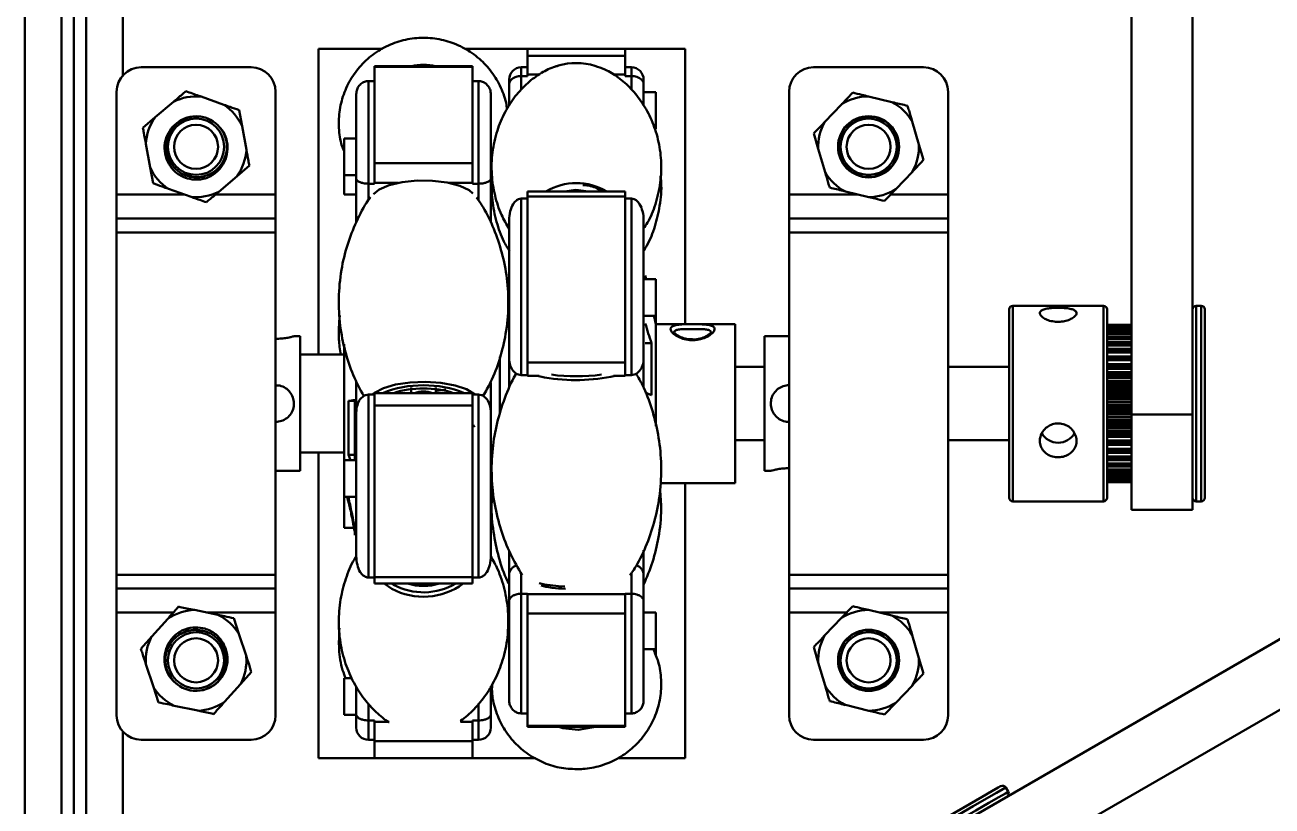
# Model space of a CAD drawing. Header units: millimetres. Extents: x 263 to 2983, y 441 to 2500.
# Drawn here: x 910.2 to 1012.1, y 1826.7 to 1890.6 of the extents above; entities that cross this region are included whole.
import ezdxf

# ---------------------------------------------------------------- set-up
doc = ezdxf.new("R2010")
doc.units = ezdxf.units.MM
doc.header["$LTSCALE"] = 0.5
doc.layers.add('BOL', color=7, linetype='Continuous', lineweight=50)

msp = doc.modelspace()

# ---------------------------------------------------------------- linework, layer by layer
at = {"layer": 'BOL'}
for p, q in [((1000.65, 1907.36), (1000.65, 1858.73)), ((1005.65, 1907.36), (1005.65, 1858.73)), ((910.15, 1814.62), (910.15, 1904.62)), ((913.15, 1814.62), (913.15, 1904.62)), ((914.15, 1904.62), (914.15, 1814.62)), ((915.15, 1904.62), (915.15, 1814.62)), ((918.15, 1904.62), (918.15, 1886.45)), ((939.39, 1888.62), (934.15, 1888.62)), ((934.15, 1888.62), (934.15, 1863.62)), ((951.25, 1888.62), (946.16, 1888.62)), ((959.25, 1888.62), (951.25, 1888.62)), ((951.25, 1888.62), (951.25, 1888.06)), ((951.25, 1888.06), (959.25, 1888.06)), ((951.25, 1886.54), (951.25, 1888.06)), ((959.25, 1888.62), (959.25, 1888.06)), ((964.15, 1888.62), (959.25, 1888.62)), ((959.25, 1888.06), (959.25, 1886.54)), ((964.15, 1866.12), (964.15, 1888.62)), ((919.65, 1887.12), (928.65, 1887.12)), ((946.75, 1887.21), (938.75, 1887.21)), ((938.75, 1887.16), (938.75, 1887.21)), ((946.75, 1887.16), (938.75, 1887.16)), ((938.75, 1879.27), (938.75, 1887.16)), ((946.75, 1887.21), (946.75, 1887.16)), ((946.75, 1879.27), (946.75, 1887.16)), ((951.25, 1887.12), (950.75, 1887.12)), ((950.75, 1887.12), (950.75, 1886.4)), ((959.75, 1887.12), (959.25, 1887.12)), ((959.75, 1886.4), (959.75, 1887.12)), ((983.65, 1887.12), (974.65, 1887.12)), ((938.25, 1885.99), (938.25, 1877.6)), ((938.25, 1885.99), (938.75, 1885.99)), ((947.25, 1885.99), (946.75, 1885.99)), ((947.25, 1877.6), (947.25, 1885.99)), ((949.75, 1885.72), (949.75, 1886.12)), ((950.75, 1886.4), (951.25, 1886.4)), ((950.75, 1886.4), (950.75, 1885.28)), ((951.25, 1886.54), (951.25, 1886.4)), ((952.23, 1886.54), (951.25, 1886.54)), ((959.25, 1886.54), (958.26, 1886.54)), ((959.25, 1886.54), (959.25, 1886.4)), ((959.75, 1886.4), (959.25, 1886.4)), ((959.75, 1885.32), (959.75, 1886.4)), ((960.75, 1886.12), (960.75, 1885.72)), ((917.65, 1876.73), (917.65, 1885.12)), ((930.65, 1876.73), (930.65, 1885.12)), ((937.25, 1878.01), (937.25, 1884.93)), ((948.25, 1884.93), (948.25, 1878.01)), ((949.75, 1883.96), (949.75, 1885.72)), ((960.75, 1885.72), (960.75, 1883.99)), ((961.75, 1885.08), (960.75, 1885.08)), ((961.75, 1885.08), (961.75, 1882.1)), ((972.65, 1885.12), (972.65, 1876.73)), ((976.93, 1884.09), (977.85, 1885.05)), ((985.65, 1885.12), (985.65, 1876.73)), ((922.31, 1884.3), (920.81, 1883.03)), ((926.42, 1884.06), (924.57, 1884.72)), ((975.58, 1882.67), (976.93, 1884.09)), ((979.14, 1884.74), (981.05, 1884.28)), ((920.81, 1883.03), (919.8, 1882.17)), ((922.63, 1882.56), (923.4, 1882.99)), ((927.91, 1882.31), (927.67, 1883.62)), ((928.27, 1880.38), (927.91, 1882.31)), ((961.75, 1882.1), (961.75, 1882.08)), ((982.71, 1882.69), (983.27, 1880.81)), ((920.04, 1880.86), (920.4, 1878.93)), ((937.25, 1881.29), (936.25, 1881.29)), ((936.25, 1881.27), (936.25, 1881.29)), ((936.25, 1878.29), (936.25, 1881.27)), ((975.04, 1880.44), (974.66, 1881.71)), ((983.27, 1880.81), (983.64, 1879.54)), ((975.59, 1878.55), (975.04, 1880.44)), ((920.4, 1878.93), (920.64, 1877.63)), ((927.5, 1878.22), (928.51, 1879.08)), ((938.75, 1879.27), (946.75, 1879.27)), ((938.75, 1877.66), (938.75, 1879.27)), ((946.75, 1879.27), (946.75, 1877.66)), ((923.32, 1878.27), (923.52, 1878.22)), ((926, 1876.94), (927.5, 1878.22)), ((936.25, 1878.29), (937.25, 1878.29)), ((936.25, 1876.73), (936.25, 1878.29)), ((937.25, 1875), (937.25, 1878.01)), ((948.25, 1878.01), (948.25, 1875)), ((982.73, 1878.57), (981.37, 1877.15)), ((917.65, 1876.73), (917.65, 1874.75)), ((917.65, 1876.73), (923.17, 1876.73)), ((921.89, 1877.18), (923.74, 1876.52)), ((925.75, 1876.73), (930.65, 1876.73)), ((930.65, 1876.73), (930.65, 1874.75)), ((936.25, 1876.73), (937.25, 1876.73)), ((938.25, 1877.6), (938.75, 1877.6)), ((938.25, 1877.6), (938.25, 1876.27)), ((938.75, 1877.6), (938.75, 1877.66)), ((940.67, 1877.66), (938.75, 1877.66)), ((946.75, 1877.66), (944.83, 1877.66)), ((946.75, 1877.6), (946.75, 1877.66)), ((947.25, 1877.6), (946.75, 1877.6)), ((947.25, 1876.23), (947.25, 1877.6)), ((959.25, 1876.97), (951.25, 1876.97)), ((951.25, 1876.56), (951.25, 1876.97)), ((959.25, 1876.97), (959.25, 1876.56)), ((972.65, 1876.73), (972.65, 1874.75)), ((978.24, 1876.73), (972.65, 1876.73)), ((979.17, 1876.5), (977.26, 1876.97)), ((981.37, 1877.15), (980.46, 1876.19)), ((985.65, 1876.73), (980.97, 1876.73)), ((985.65, 1876.73), (985.65, 1874.75)), ((950.75, 1876.38), (950.75, 1861.95)), ((950.75, 1876.38), (951.25, 1876.38)), ((959.25, 1876.56), (951.25, 1876.56)), ((951.25, 1876.56), (951.25, 1862.99)), ((959.25, 1876.56), (959.25, 1862.99)), ((959.75, 1876.38), (959.25, 1876.38)), ((959.75, 1861.95), (959.75, 1876.38)), ((917.65, 1874.75), (930.65, 1874.75)), ((917.65, 1873.62), (917.65, 1874.75)), ((930.65, 1873.62), (930.65, 1874.75)), ((937.25, 1874.47), (937.25, 1875)), ((948.25, 1875), (948.25, 1874.43)), ((985.65, 1874.75), (972.65, 1874.75)), ((972.65, 1873.62), (972.65, 1874.75)), ((985.65, 1873.62), (985.65, 1874.75)), ((917.65, 1873.62), (930.65, 1873.62)), ((917.65, 1845.62), (917.65, 1873.62)), ((930.65, 1845.62), (930.65, 1873.62)), ((949.75, 1863.29), (949.75, 1874.61)), ((960.75, 1874.61), (960.75, 1863.29)), ((985.65, 1873.62), (972.65, 1873.62)), ((972.65, 1873.62), (972.65, 1845.62)), ((985.65, 1873.62), (985.65, 1845.62)), ((961.75, 1869.8), (960.75, 1869.8)), ((960.89, 1870.09), (960.95, 1869.8)), ((961.75, 1869.8), (961.75, 1866.8)), ((998.35, 1867.62), (990.95, 1867.62)), ((990.95, 1851.62), (990.95, 1867.62)), ((998.35, 1851.62), (998.35, 1867.62)), ((1006.35, 1867.62), (1005.95, 1867.62)), ((1005.95, 1851.62), (1005.95, 1867.62)), ((1006.35, 1851.62), (1006.35, 1867.62)), ((960.75, 1866.8), (961.75, 1866.8)), ((961.75, 1866.12), (961.62, 1866.75)), ((961.75, 1866.8), (961.75, 1866.12)), ((990.65, 1851.92), (990.65, 1867.32)), ((998.65, 1851.92), (998.65, 1867.32)), ((1006.65, 1851.92), (1006.65, 1867.32)), ((968.25, 1866.12), (961.75, 1866.12)), ((961.75, 1866.12), (961.75, 1857.78)), ((961.75, 1857.81), (961.75, 1866.12)), ((968.25, 1866.12), (968.25, 1865.72)), ((968.25, 1865.72), (968.25, 1853.12)), ((1000.65, 1866.06), (998.65, 1866.06)), ((1000.65, 1866.05), (998.65, 1866.05)), ((1000.65, 1866.03), (998.65, 1866.03)), ((1000.65, 1866.02), (998.65, 1866.02)), ((1000.65, 1865.96), (998.65, 1865.96)), ((1000.65, 1865.92), (998.65, 1865.92)), ((1000.65, 1865.88), (998.65, 1865.88)), ((1000.65, 1865.77), (998.65, 1865.77)), ((1000.65, 1865.71), (998.65, 1865.71)), ((1000.65, 1865.64), (998.65, 1865.64)), ((1000.65, 1865.48), (998.65, 1865.48)), ((932.65, 1865.12), (932.14, 1865.12)), ((932.65, 1865.12), (932.65, 1859.62)), ((936.25, 1854.95), (936.25, 1864.48)), ((960.89, 1864.56), (961.4, 1864.56)), ((961.4, 1860.31), (961.4, 1864.56)), ((972.65, 1865.12), (970.65, 1865.12)), ((970.65, 1859.62), (970.65, 1865.12)), ((1000.65, 1865.4), (998.65, 1865.4)), ((1000.65, 1865.31), (998.65, 1865.31)), ((1000.65, 1865.11), (998.65, 1865.11)), ((1000.65, 1865), (998.65, 1865)), ((1000.65, 1864.89), (998.65, 1864.89)), ((1000.65, 1864.64), (998.65, 1864.64)), ((1000.65, 1864.51), (998.65, 1864.51)), ((936.25, 1863.62), (932.65, 1863.62)), ((936.25, 1864.44), (936.25, 1854.95)), ((949, 1863.45), (949, 1858.77)), ((949, 1858.77), (949, 1863.45)), ((1000.65, 1864.38), (998.65, 1864.38)), ((1000.65, 1864.1), (998.65, 1864.1)), ((1000.65, 1863.95), (998.65, 1863.95)), ((1000.65, 1863.8), (998.65, 1863.8)), ((1000.65, 1863.48), (998.65, 1863.48)), ((949.75, 1860.91), (949.75, 1863.29)), ((951.25, 1862.99), (959.25, 1862.99)), ((951.25, 1861.88), (951.25, 1862.99)), ((959.25, 1862.99), (959.25, 1861.88)), ((960.75, 1863.29), (960.75, 1860.97)), ((970.65, 1862.62), (968.25, 1862.62)), ((990.65, 1862.62), (985.65, 1862.62)), ((1000.65, 1863.32), (998.65, 1863.32)), ((1000.65, 1863.16), (998.65, 1863.16)), ((1000.65, 1862.85), (998.65, 1862.85)), ((1000.65, 1862.81), (998.65, 1862.81)), ((1000.65, 1862.63), (998.65, 1862.63)), ((1000.65, 1862.45), (998.65, 1862.45)), ((937.25, 1858.8), (937.25, 1861.45)), ((950.75, 1861.95), (951.25, 1861.95)), ((951.25, 1861.88), (952.22, 1861.88)), ((952.65, 1861.75), (952.08, 1861.88)), ((958.29, 1861.88), (959.25, 1861.88)), ((959.75, 1861.95), (959.25, 1861.95)), ((1000.65, 1862.19), (998.65, 1862.19)), ((1000.65, 1862.08), (998.65, 1862.08)), ((1000.65, 1861.89), (998.65, 1861.89)), ((1000.65, 1861.71), (998.65, 1861.71)), ((1000.65, 1861.48), (998.65, 1861.48)), ((946.75, 1860.48), (938.75, 1860.48)), ((938.75, 1859.47), (938.75, 1860.48)), ((941.75, 1860.92), (941.75, 1860.48)), ((943.75, 1860.48), (943.75, 1860.92)), ((946.75, 1860.48), (946.75, 1859.47)), ((948.25, 1861.33), (948.25, 1858.89)), ((1000.65, 1861.32), (998.65, 1861.32)), ((1000.65, 1861.12), (998.65, 1861.12)), ((1000.65, 1860.93), (998.65, 1860.93)), ((1000.65, 1860.75), (998.65, 1860.75)), ((1000.65, 1860.55), (998.65, 1860.55)), ((1000.65, 1860.53), (998.65, 1860.53)), ((932.65, 1859.62), (932.65, 1854.12)), ((936.61, 1859.83), (936.61, 1855.43)), ((937.12, 1859.83), (936.61, 1859.83)), ((937.12, 1854.98), (937.12, 1859.9)), ((938.25, 1860.35), (938.25, 1845.39)), ((938.25, 1860.35), (938.75, 1860.35)), ((946.75, 1859.47), (938.75, 1859.47)), ((938.75, 1845.41), (938.75, 1859.47)), ((947.25, 1860.35), (946.75, 1860.35)), ((946.75, 1845.41), (946.75, 1859.47)), ((947.25, 1845.39), (947.25, 1860.35)), ((970.65, 1854.12), (970.65, 1859.62)), ((1000.65, 1860.33), (998.65, 1860.33)), ((1000.65, 1860.13), (998.65, 1860.13)), ((1000.65, 1860.01), (998.65, 1860.01)), ((1000.65, 1859.8), (998.65, 1859.8)), ((1000.65, 1859.72), (998.65, 1859.72)), ((1000.65, 1859.52), (998.65, 1859.52)), ((937.25, 1847.15), (937.25, 1858.89)), ((948.25, 1858.89), (948.25, 1847.15)), ((1000.65, 1859.32), (998.65, 1859.32)), ((1000.65, 1859.25), (998.65, 1859.25)), ((1000.65, 1859.05), (998.65, 1859.05)), ((1000.65, 1858.91), (998.65, 1858.91)), ((1000.65, 1858.72), (998.65, 1858.72)), ((1000.65, 1858.52), (998.65, 1858.52)), ((1000.65, 1858.51), (998.65, 1858.51)), ((1005.65, 1858.73), (1000.65, 1858.73)), ((1000.65, 1858.73), (1000.65, 1850.92)), ((1005.65, 1858.73), (1005.65, 1850.92)), ((1000.65, 1858.3), (998.65, 1858.3)), ((1000.65, 1858.12), (998.65, 1858.12)), ((1000.65, 1857.93), (998.65, 1857.93)), ((1000.65, 1857.73), (998.65, 1857.73)), ((1000.65, 1857.58), (998.65, 1857.58)), ((1000.65, 1857.35), (998.65, 1857.35)), ((968.25, 1856.62), (970.65, 1856.62)), ((985.65, 1856.62), (990.65, 1856.62)), ((1000.65, 1857.16), (998.65, 1857.16)), ((1000.65, 1856.98), (998.65, 1856.98)), ((1000.65, 1856.89), (998.65, 1856.89)), ((1000.65, 1856.61), (998.65, 1856.61)), ((1000.65, 1856.44), (998.65, 1856.44)), ((932.65, 1855.62), (936.25, 1855.62)), ((934.15, 1855.62), (934.15, 1830.62)), ((936.61, 1855.43), (936.78, 1854.98)), ((937.12, 1855.43), (936.61, 1855.43)), ((1000.65, 1856.26), (998.65, 1856.26)), ((1000.65, 1856.24), (998.65, 1856.24)), ((1000.65, 1855.92), (998.65, 1855.92)), ((1000.65, 1855.76), (998.65, 1855.76)), ((1000.65, 1855.6), (998.65, 1855.6)), ((1000.65, 1855.29), (998.65, 1855.29)), ((937.25, 1854.98), (936.25, 1854.98)), ((936.25, 1854.95), (936.25, 1854.98)), ((936.25, 1851.98), (936.25, 1854.95)), ((1000.65, 1855.15), (998.65, 1855.15)), ((1000.65, 1855), (998.65, 1855)), ((1000.65, 1854.73), (998.65, 1854.73)), ((1000.65, 1854.6), (998.65, 1854.6)), ((1000.65, 1854.48), (998.65, 1854.48)), ((1000.65, 1854.24), (998.65, 1854.24)), ((930.65, 1854.12), (932.65, 1854.12)), ((970.65, 1854.12), (971.17, 1854.12)), ((1000.65, 1854.14), (998.65, 1854.14)), ((1000.65, 1854.03), (998.65, 1854.03)), ((1000.65, 1853.84), (998.65, 1853.84)), ((1000.65, 1853.76), (998.65, 1853.76)), ((1000.65, 1853.68), (998.65, 1853.68)), ((1000.65, 1853.54), (998.65, 1853.54)), ((1000.65, 1853.48), (998.65, 1853.48)), ((1000.65, 1853.42), (998.65, 1853.42)), ((1000.65, 1853.32), (998.65, 1853.32)), ((1000.65, 1853.29), (998.65, 1853.29)), ((1000.65, 1853.25), (998.65, 1853.25)), ((948.25, 1852.62), (948.44, 1852.62)), ((962.12, 1853.12), (968.25, 1853.12)), ((964.15, 1830.62), (964.15, 1853.12)), ((1000.65, 1853.21), (998.65, 1853.21)), ((1000.65, 1853.2), (998.65, 1853.2)), ((1000.65, 1853.19), (998.65, 1853.19)), ((936.25, 1851.98), (937.25, 1851.98)), ((936.25, 1849.46), (936.25, 1851.98)), ((936.5, 1851.98), (936.58, 1851.64)), ((936.61, 1851.98), (936.61, 1851.51)), ((936.61, 1851.51), (936.71, 1851.51)), ((990.95, 1851.62), (998.35, 1851.62)), ((1005.95, 1851.62), (1006.35, 1851.62)), ((1000.65, 1850.92), (1005.65, 1850.92)), ((936.25, 1849.46), (937.06, 1849.46)), ((937.12, 1848.87), (937.12, 1849.49)), ((984.56, 1824.06), (1026.67, 1848.38)), ((949.75, 1845.6), (949.75, 1847.52)), ((960.75, 1847.62), (960.75, 1845.6)), ((917.65, 1845.62), (930.65, 1845.62)), ((917.65, 1845.62), (917.65, 1844.5)), ((930.65, 1845.62), (930.65, 1844.5)), ((938.25, 1845.39), (938.75, 1845.39)), ((938.75, 1845.41), (946.75, 1845.41)), ((938.75, 1844.9), (938.75, 1845.41)), ((946.75, 1845.41), (946.75, 1844.9)), ((947.25, 1845.39), (946.75, 1845.39)), ((949.75, 1843.47), (949.75, 1845.6)), ((950.75, 1845.69), (950.75, 1844.06)), ((959.75, 1844.06), (959.75, 1845.74)), ((960.75, 1845.6), (960.75, 1843.47)), ((985.65, 1845.62), (972.65, 1845.62)), ((972.65, 1845.62), (972.65, 1844.5)), ((985.65, 1845.62), (985.65, 1844.5)), ((917.65, 1844.5), (930.65, 1844.5)), ((917.65, 1842.52), (917.65, 1844.5)), ((930.65, 1842.52), (930.65, 1844.5)), ((938.75, 1844.9), (946.75, 1844.9)), ((940.15, 1844.48), (939.52, 1844.9)), ((940.29, 1844.8), (940.12, 1844.9)), ((950.75, 1844.06), (950.75, 1834.28)), ((950.75, 1844.06), (951.25, 1844.06)), ((951.25, 1844.06), (951.25, 1844.02)), ((952.65, 1844.83), (952.22, 1844.92)), ((952.36, 1844.73), (952.75, 1844.64)), ((959.75, 1844.06), (959.25, 1844.06)), ((959.25, 1844.06), (959.25, 1844.02)), ((959.75, 1834.28), (959.75, 1844.06)), ((985.65, 1844.5), (972.65, 1844.5)), ((972.65, 1842.52), (972.65, 1844.5)), ((985.65, 1842.52), (985.65, 1844.5)), ((987.06, 1819.73), (1029.17, 1844.05)), ((949.75, 1835.34), (949.75, 1843.47)), ((951.25, 1844.02), (959.25, 1844.02)), ((951.25, 1842.46), (951.25, 1844.02)), ((959.25, 1844.02), (959.25, 1842.46)), ((960.75, 1843.47), (960.75, 1835.34)), ((976.93, 1842.09), (977.85, 1843.05)), ((917.65, 1834.12), (917.65, 1842.52)), ((917.65, 1842.52), (922.27, 1842.52)), ((921.83, 1842.02), (920.52, 1840.56)), ((925.94, 1842.33), (924.02, 1842.74)), ((925.07, 1842.52), (930.65, 1842.52)), ((927.65, 1840.8), (927.24, 1842.06)), ((930.65, 1834.12), (930.65, 1842.52)), ((959.25, 1842.46), (951.25, 1842.46)), ((951.25, 1842.46), (951.25, 1833.27)), ((959.25, 1842.46), (959.25, 1833.27)), ((961.75, 1842.52), (960.75, 1842.52)), ((961.75, 1842.52), (961.75, 1840.89)), ((972.65, 1842.52), (972.65, 1834.12)), ((977.34, 1842.52), (972.65, 1842.52)), ((975.58, 1840.67), (976.93, 1842.09)), ((979.14, 1842.74), (981.05, 1842.28)), ((985.65, 1842.52), (980.07, 1842.52)), ((985.65, 1842.52), (985.65, 1834.12)), ((924.67, 1841.07), (924.46, 1841.09)), ((920.52, 1840.56), (919.63, 1839.57)), ((928.26, 1838.93), (927.65, 1840.8)), ((949.75, 1840.83), (949.62, 1840.65)), ((961.75, 1840.89), (961.75, 1839.52)), ((982.71, 1840.69), (983.27, 1838.81)), ((960.75, 1839.52), (961.75, 1839.52)), ((961.75, 1839.51), (961.75, 1838.98)), ((975.04, 1838.44), (974.66, 1839.71)), ((920.05, 1838.31), (920.66, 1836.44)), ((975.59, 1836.55), (975.04, 1838.44)), ((983.27, 1838.81), (983.64, 1837.54)), ((927.79, 1836.68), (928.67, 1837.67)), ((936.89, 1837.16), (936.25, 1837.16)), ((936.25, 1837.13), (936.25, 1837.16)), ((936.25, 1834.16), (936.25, 1837.13)), ((920.66, 1836.44), (921.07, 1835.18)), ((926.48, 1835.22), (927.79, 1836.68)), ((937.25, 1834.2), (937.25, 1836.48)), ((948.25, 1836.5), (948.25, 1834.2)), ((982.73, 1836.57), (981.37, 1835.15)), ((922.37, 1834.91), (924.29, 1834.51)), ((938.25, 1835.08), (938.25, 1833.7)), ((947.25, 1833.7), (947.25, 1835.08)), ((948.25, 1835.28), (948.43, 1835.58)), ((979.17, 1834.5), (977.26, 1834.97)), ((981.37, 1835.15), (980.46, 1834.19)), ((936.25, 1834.16), (937.25, 1834.16)), ((937.25, 1833.12), (937.25, 1834.2)), ((948.25, 1834.2), (948.25, 1833.12)), ((950.75, 1834.28), (951.25, 1834.28)), ((959.75, 1834.28), (959.25, 1834.28)), ((938.25, 1833.7), (938.75, 1833.7)), ((938.25, 1833.7), (938.25, 1832.12)), ((938.75, 1833.58), (938.75, 1833.7)), ((938.75, 1832), (938.75, 1833.58)), ((938.75, 1833.58), (939.94, 1833.58)), ((945.77, 1833.58), (946.75, 1833.58)), ((947.25, 1833.7), (946.75, 1833.7)), ((946.75, 1833.58), (946.75, 1833.7)), ((946.75, 1833.58), (946.75, 1832)), ((947.25, 1832.12), (947.25, 1833.7)), ((951.25, 1833.27), (959.25, 1833.27)), ((951.25, 1833.18), (951.25, 1833.27)), ((951.25, 1833.18), (959.25, 1833.18)), ((959.25, 1833.27), (959.25, 1833.18)), ((918.15, 1832.8), (918.15, 1814.62)), ((919.65, 1832.12), (928.65, 1832.12)), ((938.25, 1832.12), (938.75, 1832.12)), ((946.75, 1832), (938.75, 1832)), ((938.75, 1830.62), (938.75, 1832)), ((946.75, 1832.12), (947.25, 1832.12)), ((946.75, 1830.62), (946.75, 1832)), ((983.65, 1832.12), (974.65, 1832.12)), ((934.15, 1830.62), (938.75, 1830.62)), ((938.75, 1830.62), (946.75, 1830.62)), ((946.75, 1830.62), (951.91, 1830.62)), ((958.63, 1830.62), (964.15, 1830.62)), ((990.57, 1827.88), (990.37, 1828.22))]:
    msp.add_line(p, q, dxfattribs=at)
at = {"layer": 'BOL', "flags": 128}
for points in [[(980.42, 1878.48), (979.57, 1878.17), (978.64, 1878.19), (977.81, 1878.52), (977.05, 1879.28), (976.69, 1880.3), (976.74, 1881.24), (977.16, 1882.12), (977.87, 1882.75), (978.76, 1883.08), (979.74, 1883.04), (980.59, 1882.66), (981.25, 1881.96), (981.61, 1881.05), (981.58, 1880.07), (981.16, 1879.15), (980.42, 1878.48), (980.42, 1878.48)], [(938.66, 1876.74), (939.13, 1877.12), (939.94, 1877.47), (941, 1877.72), (942.22, 1877.85), (943.49, 1877.83), (944.69, 1877.69), (945.72, 1877.42), (946.48, 1877.06), (946.79, 1876.8)], [(954.27, 1876.97), (955.21, 1877.09), (956.24, 1876.97)], [(954.69, 1876.97), (955.66, 1876.99), (955.82, 1876.97)], [(938.55, 1860.35), (938.73, 1860.5), (939.47, 1860.88), (940.47, 1861.17), (941.65, 1861.35), (942.92, 1861.4), (944.18, 1861.31), (945.33, 1861.11), (946.26, 1860.79), (946.91, 1860.39), (946.96, 1860.35)], [(944.57, 1860.78), (943.86, 1860.66), (943.75, 1860.65)], [(954.32, 1844.65), (953.79, 1844.69), (952.65, 1844.83)], [(980.42, 1836.48), (979.57, 1836.17), (978.64, 1836.19), (977.81, 1836.52), (977.05, 1837.28), (976.69, 1838.3), (976.74, 1839.24), (977.16, 1840.12), (977.87, 1840.75), (978.76, 1841.08), (979.74, 1841.04), (980.59, 1840.66), (981.25, 1839.96), (981.61, 1839.05), (981.58, 1838.07), (981.16, 1837.15), (980.42, 1836.48), (980.42, 1836.48)], [(955.4, 1832.93), (954.15, 1833.07), (953.81, 1833.18)], [(956.7, 1833.18), (956.65, 1833.16), (955.4, 1832.93)], [(990.37, 1828.22), (990.36, 1828.22), (990.14, 1828.09), (989.6, 1827.78), (988.78, 1827.31), (987.71, 1826.69), (986.44, 1825.95), (985.02, 1825.14), (983.54, 1824.28), (982.04, 1823.42), (980.62, 1822.59), (979.32, 1821.85), (978.22, 1821.21), (977.36, 1820.71), (976.79, 1820.38), (976.53, 1820.23), (976.51, 1820.22)], [(989.96, 1828.33), (989.95, 1828.33), (989.74, 1828.21), (989.22, 1827.91), (988.43, 1827.45), (987.4, 1826.85), (986.17, 1826.15), (984.81, 1825.36), (983.38, 1824.54), (981.95, 1823.71), (980.57, 1822.91), (979.33, 1822.2), (978.27, 1821.58), (977.44, 1821.11), (976.89, 1820.79), (976.64, 1820.64), (976.62, 1820.63)], [(990.57, 1827.88), (990.56, 1827.87), (990.34, 1827.74), (989.8, 1827.44), (988.98, 1826.96), (987.91, 1826.34), (986.64, 1825.61), (985.22, 1824.79), (983.74, 1823.93), (982.24, 1823.07), (980.82, 1822.25), (979.52, 1821.5), (978.42, 1820.86), (977.56, 1820.37), (976.99, 1820.04), (976.73, 1819.89), (976.71, 1819.88)]]:
    msp.add_lwpolyline(points, dxfattribs=at)
at = {"layer": 'BOL'}
for centre, radius in [((924.15, 1880.62), 2.3), ((979.15, 1880.62), 2.5), ((979.15, 1880.62), 2.3), ((924.15, 1880.62), 1.8), ((979.15, 1880.62), 1.8), ((979.15, 1838.62), 2.5), ((924.15, 1838.62), 2.3), ((924.15, 1838.62), 1.8), ((979.15, 1838.62), 2.3), ((979.15, 1838.62), 1.8)]:
    msp.add_circle(centre, radius, dxfattribs=at)
for centre, radius, start, end in [((919.65, 1885.12), 2, 90, 180), ((928.65, 1885.12), 2, 0, 90), ((942.75, 1883.07), 4.26, 76.6551, 103.3449), ((950.75, 1886.12), 1, 90, 180), ((955.25, 1882.18), 5.29, 73.2884, 106.2194), ((959.75, 1886.12), 1, 0, 90), ((974.65, 1885.12), 2, 90, 180), ((983.65, 1885.12), 2, 0, 90), ((924.15, 1880.62), 4.12, 84.2447, 116.6552), ((924.15, 1880.62), 4.12, 24.2447, 56.6552), ((979.15, 1880.62), 4.12, 90.1872, 122.5977), ((979.15, 1880.62), 4.12, 30.1872, 62.5977), ((924.15, 1880.62), 4.12, 144.2447, 176.6552), ((924.15, 1880.62), 2.5, 44.546, 135.073), ((924.18, 1880.61), 2.49, 129.8456, 45.1432), ((979.15, 1880.62), 4.12, 150.1872, 182.5977), ((979.15, 1880.62), 4.12, 330.1872, 2.5977), ((924.15, 1880.62), 4.12, 324.2447, 356.6552), ((924.15, 1880.62), 4.12, 204.2447, 236.6552), ((979.15, 1880.62), 4.12, 210.1872, 242.5977), ((924.15, 1880.62), 4.12, 264.2447, 296.6552), ((955.25, 1872.78), 4.87, 59.3245, 120.6755), ((979.15, 1880.62), 4.12, 270.1872, 302.5977), ((990.95, 1867.32), 0.3, 90, 180), ((998.35, 1867.32), 0.3, 0, 90), ((1005.95, 1867.32), 0.3, 90, 180), ((1006.35, 1867.32), 0.3, 0, 90), ((955.23, 1876.6), 15.06, 260.153, 282.2596), ((955.25, 1877.29), 15.44, 262.3883, 277.6117), ((942.75, 1851.96), 9.16, 68.4811, 111.5189), ((942.75, 1852.65), 8.21, 72.5221, 107.4779), ((942.75, 1858.47), 2.14, 69.5882, 110.4118), ((994.65, 1857.97), 1.55, 210.263, 329.7115), ((990.95, 1851.92), 0.3, 180, 270), ((998.35, 1851.92), 0.3, 270, 0), ((1005.95, 1851.92), 0.3, 180, 270), ((1006.35, 1851.92), 0.3, 270, 0), ((942.74, 1849.27), 5.45, 241.6017, 306.5936), ((942.75, 1849.37), 5.19, 241.7673, 300.5326), ((942.75, 1849.23), 4.53, 253.0855, 286.9145), ((942.75, 1848.97), 4.23, 254.2123, 285.7877), ((924.15, 1838.62), 4.12, 91.9214, 124.3319), ((924.15, 1838.62), 4.12, 31.9214, 64.3319), ((979.15, 1838.62), 4.12, 90.1872, 122.5977), ((979.15, 1838.62), 4.12, 30.1872, 62.5977), ((924.13, 1838.63), 2.49, 317.5221, 232.8204), ((924.15, 1838.62), 4.12, 151.9214, 184.3319), ((979.15, 1838.62), 4.12, 150.1872, 182.5977), ((924.15, 1838.62), 4.12, 331.9214, 4.3319), ((979.15, 1838.62), 4.12, 330.1872, 2.5977), ((924.15, 1838.62), 2.5, 232.2227, 322.7497), ((924.15, 1838.62), 4.12, 211.9214, 244.3319), ((979.15, 1838.62), 4.12, 210.1872, 242.5977), ((924.15, 1838.62), 4.12, 271.9214, 304.3319), ((979.15, 1838.62), 4.12, 270.1872, 302.5977), ((919.65, 1834.12), 2, 180, 270), ((928.65, 1834.12), 2, 270, 0), ((974.65, 1834.12), 2, 180, 270), ((983.65, 1834.12), 2, 270, 0), ((938.25, 1833.12), 1, 180, 270), ((947.25, 1833.12), 1, 270, 0), ((990.11, 1828.07), 0.3, 30, 120), ((990.31, 1827.73), 0.3, 300, 30)]:
    msp.add_arc(centre, radius, start, end, dxfattribs=at)
for points, knots in [([(949.57, 1883.68), (949.56, 1883.8), (949.51, 1884.42), (949.1, 1885.47), (948.37, 1886.76), (947.35, 1887.85), (946.13, 1888.71), (944.76, 1889.29), (943.3, 1889.56), (941.82, 1889.52), (940.37, 1889.16), (939.03, 1888.51), (937.86, 1887.58), (936.92, 1886.43), (936.24, 1885.1), (935.85, 1883.65), (935.79, 1882.17), (935.94, 1881.01), (936.19, 1880.41), (936.25, 1880.26)], [0, 0, 0, 0, 0.015885, 0.080292, 0.14459, 0.208768, 0.272832, 0.336811, 0.400754, 0.464711, 0.528729, 0.592836, 0.657053, 0.721384, 0.785811, 0.850297, 0.914794, 0.979262, 1, 1, 1, 1]), ([(953.79, 1887.25), (953.71, 1887.23), (953.19, 1887.11), (952.33, 1886.65), (951.22, 1885.85), (950.21, 1884.76), (949.37, 1883.45), (948.72, 1881.9), (948.34, 1880.18), (948.28, 1878.37), (948.55, 1876.65), (949.03, 1875.14), (949.53, 1874.28), (949.75, 1873.91)], [0, 0, 0, 0, 0.015058, 0.094004, 0.182507, 0.277041, 0.375732, 0.477288, 0.591848, 0.704071, 0.812897, 0.91755, 1, 1, 1, 1]), ([(960.75, 1873.93), (960.86, 1874.09), (961.28, 1874.7), (961.77, 1875.97), (962.17, 1877.68), (962.23, 1879.48), (961.98, 1881.21), (961.45, 1882.81), (960.69, 1884.2), (959.77, 1885.38), (958.73, 1886.29), (957.74, 1886.91), (957.04, 1887.14), (956.76, 1887.23)], [0, 0, 0, 0, 0.037403, 0.13931, 0.254387, 0.367136, 0.476485, 0.581671, 0.682058, 0.776932, 0.865378, 0.94616, 1, 1, 1, 1]), ([(937.25, 1884.93), (937.27, 1885.06), (937.29, 1885.31), (937.48, 1885.64), (937.76, 1885.88), (938.03, 1885.98), (938.2, 1885.99), (938.25, 1885.99)], [0, 0, 0, 0, 0.232857, 0.465966, 0.690677, 0.901628, 1, 1, 1, 1]), ([(947.25, 1885.99), (947.36, 1885.98), (947.58, 1885.96), (947.86, 1885.79), (948.09, 1885.55), (948.23, 1885.24), (948.25, 1885.03), (948.25, 1884.93)], [0, 0, 0, 0, 0.198825, 0.397472, 0.600993, 0.815771, 1, 1, 1, 1]), ([(950.75, 1886.4), (950.67, 1886.4), (950.52, 1886.39), (950.27, 1886.33), (950.01, 1886.21), (949.81, 1886), (949.75, 1885.82), (949.75, 1885.72), (949.75, 1885.72)], [0, 0, 0, 0, 0.107626, 0.214433, 0.382769, 0.663958, 0.997031, 1, 1, 1, 1]), ([(960.75, 1885.72), (960.75, 1885.72), (960.75, 1885.82), (960.7, 1886), (960.49, 1886.21), (960.23, 1886.33), (959.99, 1886.39), (959.83, 1886.4), (959.75, 1886.4)], [0, 0, 0, 0, 0.002969, 0.336042, 0.617231, 0.785567, 0.892374, 1, 1, 1, 1]), ([(923.32, 1885.16), (923.21, 1885.08), (922.88, 1884.79), (922.54, 1884.5), (922.31, 1884.3)], [0, 0, 0, 0, 0.309678, 1, 1, 1, 1]), ([(924.57, 1884.72), (924.51, 1884.74), (924.08, 1884.89), (923.67, 1885.04), (923.32, 1885.16)], [0, 0, 0, 0, 0.145987, 1, 1, 1, 1]), ([(977.85, 1885.05), (978.1, 1884.99), (978.53, 1884.89), (978.96, 1884.78), (979.14, 1884.74)], [0, 0, 0, 0, 0.592734, 1, 1, 1, 1]), ([(927.67, 1883.62), (927.42, 1883.71), (927.01, 1883.85), (926.59, 1884), (926.42, 1884.06)], [0, 0, 0, 0, 0.592737, 1, 1, 1, 1]), ([(981.05, 1884.28), (981.11, 1884.26), (981.55, 1884.16), (981.98, 1884.06), (982.34, 1883.97)], [0, 0, 0, 0, 0.145979, 1, 1, 1, 1]), ([(982.34, 1883.97), (982.38, 1883.84), (982.5, 1883.42), (982.63, 1882.99), (982.71, 1882.69)], [0, 0, 0, 0, 0.3097031, 1, 1, 1, 1]), ([(923.4, 1882.99), (923.69, 1883.05), (924.29, 1883.17), (925.05, 1883.01), (925.39, 1882.75), (925.49, 1882.68)], [0, 0, 0, 0, 0.410936, 0.833904, 1, 1, 1, 1]), ([(923.45, 1882.81), (923.44, 1882.85), (923.42, 1882.91), (923.41, 1882.97), (923.4, 1882.99)], [0, 0, 0, 0, 0.560117, 1, 1, 1, 1]), ([(919.8, 1882.17), (919.83, 1882.04), (919.9, 1881.61), (919.99, 1881.17), (920.04, 1880.86)], [0, 0, 0, 0, 0.309669, 1, 1, 1, 1]), ([(923.1, 1878.15), (922.96, 1878.22), (922.55, 1878.44), (922.01, 1879), (921.62, 1879.81), (921.53, 1880.71), (921.74, 1881.57), (922.1, 1882.11), (922.34, 1882.35), (922.38, 1882.39)], [0, 0, 0, 0, 0.097293, 0.273042, 0.448788, 0.624627, 0.796267, 0.965286, 1, 1, 1, 1]), ([(925.94, 1882.38), (926.05, 1882.26), (926.36, 1881.93), (926.67, 1881.26), (926.77, 1880.4), (926.59, 1879.55), (926.13, 1878.79), (925.59, 1878.34), (925.24, 1878.17), (925.15, 1878.12)], [0, 0, 0, 0, 0.096549, 0.261818, 0.426966, 0.597488, 0.769415, 0.94126, 1, 1, 1, 1]), ([(974.66, 1881.71), (974.76, 1881.81), (975.06, 1882.12), (975.37, 1882.45), (975.58, 1882.67)], [0, 0, 0, 0, 0.309701, 1, 1, 1, 1]), ([(928.51, 1879.08), (928.48, 1879.21), (928.4, 1879.64), (928.32, 1880.08), (928.27, 1880.38)], [0, 0, 0, 0, 0.309697, 1, 1, 1, 1]), ([(983.64, 1879.54), (983.55, 1879.44), (983.25, 1879.12), (982.94, 1878.8), (982.73, 1878.57)], [0, 0, 0, 0, 0.309704, 1, 1, 1, 1]), ([(925.15, 1878.12), (925.12, 1878.11), (924.99, 1878.06), (924.56, 1877.94), (923.87, 1877.89), (923.34, 1878.07), (923.1, 1878.15)], [0, 0, 0, 0, 0.041735, 0.20904, 0.63978, 1, 1, 1, 1]), ([(924.98, 1878.29), (924.97, 1878.28), (924.68, 1878.11), (923.99, 1878.08), (923.4, 1878.28), (923.12, 1878.37)], [0, 0, 0, 0, 0.029339, 0.526075, 1, 1, 1, 1]), ([(938.25, 1877.6), (938.17, 1877.61), (938.02, 1877.61), (937.77, 1877.65), (937.51, 1877.73), (937.31, 1877.85), (937.25, 1877.95), (937.25, 1878.01), (937.25, 1878.01)], [0, 0, 0, 0, 0.107633, 0.214424, 0.382766, 0.663952, 0.997032, 1, 1, 1, 1]), ([(948.25, 1878.01), (948.25, 1878.01), (948.25, 1877.95), (948.2, 1877.85), (947.99, 1877.73), (947.73, 1877.65), (947.49, 1877.61), (947.33, 1877.61), (947.25, 1877.6)], [0, 0, 0, 0, 0.002968, 0.336049, 0.617237, 0.785576, 0.892374, 1, 1, 1, 1]), ([(948.34, 1878.13), (948.33, 1877.51), (948.31, 1876.27), (948.69, 1874.5), (949.17, 1873.09), (949.62, 1872.35), (949.78, 1872.09)], [0, 0, 0, 0, 0.296082, 0.581889, 0.855748, 1, 1, 1, 1]), ([(960.73, 1872.09), (960.83, 1872.24), (961.23, 1872.86), (961.71, 1874.11), (962.11, 1875.84), (962.25, 1877.24), (962.15, 1878.05), (962.13, 1878.23)], [0, 0, 0, 0, 0.085342, 0.351042, 0.621516, 0.916992, 1, 1, 1, 1]), ([(975.97, 1877.28), (975.93, 1877.41), (975.81, 1877.83), (975.68, 1878.26), (975.59, 1878.55)], [0, 0, 0, 0, 0.309702, 1, 1, 1, 1]), ([(980.32, 1878.64), (980.34, 1878.61), (980.37, 1878.56), (980.4, 1878.5), (980.42, 1878.48)], [0, 0, 0, 0, 0.560194, 1, 1, 1, 1]), ([(920.64, 1877.63), (920.88, 1877.54), (921.3, 1877.39), (921.72, 1877.24), (921.89, 1877.18)], [0, 0, 0, 0, 0.592748, 1, 1, 1, 1]), ([(924.99, 1876.08), (925.09, 1876.17), (925.43, 1876.45), (925.77, 1876.74), (926, 1876.94)], [0, 0, 0, 0, 0.309695, 1, 1, 1, 1]), ([(955.78, 1877.49), (955.81, 1877.49), (956.21, 1877.49), (956.79, 1877.32), (957.25, 1877.06), (957.4, 1876.97)], [0, 0, 0, 0, 0.050148, 0.684603, 1, 1, 1, 1]), ([(977.26, 1876.97), (977.19, 1876.98), (976.76, 1877.09), (976.33, 1877.19), (975.97, 1877.28)], [0, 0, 0, 0, 0.145979, 1, 1, 1, 1]), ([(923.74, 1876.52), (923.8, 1876.5), (924.22, 1876.35), (924.64, 1876.21), (924.99, 1876.08)], [0, 0, 0, 0, 0.145962, 1, 1, 1, 1]), ([(938.41, 1876.49), (938.35, 1876.41), (937.9, 1875.8), (937.23, 1874.49), (936.48, 1872.59), (935.98, 1870.48), (935.77, 1868.27), (935.88, 1866.03), (936.3, 1863.92), (936.94, 1861.97), (937.56, 1860.8), (937.86, 1860.23)], [0, 0, 0, 0, 0.018081, 0.136078, 0.256259, 0.377702, 0.512075, 0.641868, 0.766842, 0.887185, 1, 1, 1, 1]), ([(947.62, 1860.24), (947.84, 1860.61), (948.39, 1861.57), (949.02, 1863.28), (949.53, 1865.38), (949.74, 1867.59), (949.62, 1869.83), (949.21, 1871.94), (948.54, 1873.9), (947.82, 1875.42), (947.27, 1876.22), (947.08, 1876.48)], [0, 0, 0, 0, 0.075607, 0.19576, 0.317174, 0.451514, 0.581276, 0.70622, 0.826534, 0.942173, 1, 1, 1, 1]), ([(949.75, 1874.61), (949.75, 1874.61), (949.75, 1874.86), (949.81, 1875.32), (950.01, 1875.87), (950.27, 1876.19), (950.52, 1876.35), (950.67, 1876.37), (950.75, 1876.38)], [0, 0, 0, 0, 0.002964, 0.336081, 0.617247, 0.785586, 0.892374, 1, 1, 1, 1]), ([(959.75, 1876.38), (959.83, 1876.37), (959.99, 1876.35), (960.23, 1876.19), (960.49, 1875.87), (960.7, 1875.32), (960.75, 1874.86), (960.75, 1874.61), (960.75, 1874.61)], [0, 0, 0, 0, 0.107626, 0.214414, 0.382753, 0.663919, 0.997036, 1, 1, 1, 1]), ([(980.46, 1876.19), (980.21, 1876.25), (979.78, 1876.36), (979.34, 1876.46), (979.17, 1876.5)], [0, 0, 0, 0, 0.592739, 1, 1, 1, 1]), ([(937.36, 1874.66), (937.34, 1874.7), (937.27, 1874.8), (937.25, 1874.92), (937.25, 1875), (937.25, 1875)], [0, 0, 0, 0, 0.350116, 0.9836, 1, 1, 1, 1]), ([(948.25, 1875), (948.25, 1875), (948.25, 1874.92), (948.24, 1874.8), (948.16, 1874.69), (948.13, 1874.64)], [0, 0, 0, 0, 0.015452, 0.612305, 1, 1, 1, 1]), ([(935.9, 1866.83), (935.85, 1866.17), (935.77, 1865.1), (935.91, 1864.04), (935.97, 1863.62)], [0, 0, 0, 0, 0.6090037, 1, 1, 1, 1]), ([(993.15, 1867.01), (993.17, 1866.95), (993.2, 1866.81), (993.46, 1866.6), (993.83, 1866.42), (994.31, 1866.31), (994.82, 1866.3), (995.3, 1866.37), (995.72, 1866.53), (996.02, 1866.73), (996.17, 1866.94), (996.15, 1867.13), (995.96, 1867.28), (995.63, 1867.38), (995.19, 1867.44), (994.68, 1867.46), (994.18, 1867.45), (993.73, 1867.39), (993.38, 1867.3), (993.18, 1867.17), (993.16, 1867.06), (993.15, 1867.01)], [0, 0, 0, 0, 0.0530537, 0.1060831, 0.159683, 0.2136965, 0.2670808, 0.3197688, 0.3727798, 0.4266229, 0.4805223, 0.5336277, 0.5863235, 0.6396038, 0.693583, 0.7472917, 0.8001492, 0.8529172, 0.9064798, 0.9604983, 1, 1, 1, 1]), ([(961.4, 1864.56), (961.31, 1864.83), (961.13, 1865.36), (960.97, 1865.9), (960.89, 1866.17)], [0, 0, 0, 0, 0.499972, 1, 1, 1, 1]), ([(962.95, 1865.72), (962.95, 1865.73), (962.96, 1865.81), (963.05, 1865.94), (963.36, 1866.04), (963.82, 1866.1), (964.4, 1866.11), (965.01, 1866.11), (965.58, 1866.1), (966.07, 1866.06), (966.41, 1865.96), (966.57, 1865.8), (966.55, 1865.59), (966.34, 1865.32), (965.96, 1865.07), (965.43, 1864.87), (964.83, 1864.78), (964.23, 1864.83), (963.69, 1865), (963.26, 1865.25), (963, 1865.51), (962.97, 1865.65), (962.95, 1865.72)], [0, 0, 0, 0, 0.008753, 0.061375, 0.113782, 0.167276, 0.220759, 0.272212, 0.32243, 0.374318, 0.428963, 0.479603, 0.532517, 0.585107, 0.637967, 0.691733, 0.744438, 0.795016, 0.845661, 0.898884, 0.954173, 1, 1, 1, 1]), ([(966.23, 1865.42), (966.24, 1865.45), (966.26, 1865.53), (966.12, 1865.63), (965.85, 1865.69), (965.44, 1865.71), (964.97, 1865.71), (964.46, 1865.71), (963.98, 1865.71), (963.59, 1865.68), (963.34, 1865.61), (963.26, 1865.51), (963.25, 1865.45), (963.25, 1865.44)], [0, 0, 0, 0, 0.046774, 0.145276, 0.253046, 0.356968, 0.458562, 0.562983, 0.671049, 0.777865, 0.8809, 0.983057, 1, 1, 1, 1]), ([(930.65, 1864.91), (930.82, 1864.92), (931.15, 1864.93), (931.59, 1864.99), (931.93, 1865.06), (932.13, 1865.12), (932.14, 1865.12), (932.14, 1865.12)], [0, 0, 0, 0, 0.2093511, 0.4185101, 0.6326292, 0.85028, 1, 1, 1, 1]), ([(964.63, 1864.88), (964.55, 1864.88), (964.29, 1864.88), (963.88, 1865.01), (963.5, 1865.19), (963.32, 1865.35), (963.28, 1865.4), (963.27, 1865.41)], [0, 0, 0, 0, 0.118143, 0.394501, 0.682756, 0.920145, 1, 1, 1, 1]), ([(966.25, 1865.42), (966.26, 1865.43), (966.26, 1865.46), (966.16, 1865.31), (965.91, 1865.14), (965.51, 1864.96), (965.04, 1864.85), (964.74, 1864.87), (964.63, 1864.88)], [0, 0, 0, 0, 0.127717, 0.291624, 0.460109, 0.662492, 0.878446, 1, 1, 1, 1]), ([(949.75, 1863.29), (949.75, 1863.29), (949.75, 1863.1), (949.81, 1862.76), (950.01, 1862.34), (950.27, 1862.1), (950.52, 1861.97), (950.67, 1861.96), (950.75, 1861.95)], [0, 0, 0, 0, 0.002967, 0.33607, 0.617237, 0.785582, 0.892367, 1, 1, 1, 1]), ([(959.75, 1861.95), (959.83, 1861.96), (959.99, 1861.97), (960.23, 1862.1), (960.49, 1862.34), (960.7, 1862.76), (960.75, 1863.1), (960.75, 1863.29), (960.75, 1863.29)], [0, 0, 0, 0, 0.107633, 0.214418, 0.382763, 0.66393, 0.997033, 1, 1, 1, 1]), ([(950.34, 1862.07), (950.32, 1862.04), (949.93, 1861.41), (949.37, 1860.06), (948.72, 1858.04), (948.35, 1855.87), (948.28, 1853.62), (948.52, 1851.38), (949.05, 1849.28), (949.8, 1847.33), (950.48, 1846.16), (950.81, 1845.59)], [0, 0, 0, 0, 0.00706, 0.128652, 0.251515, 0.375111, 0.509392, 0.63893, 0.763759, 0.884151, 1, 1, 1, 1]), ([(959.65, 1845.57), (959.85, 1845.88), (960.43, 1846.76), (961.15, 1848.39), (961.79, 1850.42), (962.16, 1852.6), (962.23, 1854.84), (961.99, 1857.08), (961.46, 1859.18), (960.84, 1860.85), (960.32, 1861.75), (960.14, 1862.06)], [0, 0, 0, 0, 0.063498, 0.184793, 0.307361, 0.430668, 0.564627, 0.693848, 0.818378, 0.938482, 1, 1, 1, 1]), ([(930.65, 1858.12), (930.82, 1858.14), (931.15, 1858.17), (931.59, 1858.42), (931.94, 1858.79), (932.14, 1859.26), (932.17, 1859.77), (932.04, 1860.25), (931.77, 1860.67), (931.36, 1860.97), (930.97, 1861.12), (930.72, 1861.11), (930.65, 1861.1)], [0, 0, 0, 0, 0.104628, 0.209168, 0.316177, 0.424948, 0.531101, 0.63449, 0.738959, 0.846778, 0.955271, 1, 1, 1, 1]), ([(960.89, 1860.54), (960.97, 1860.5), (961.13, 1860.43), (961.31, 1860.35), (961.4, 1860.31)], [0, 0, 0, 0, 0.49998, 1, 1, 1, 1]), ([(972.65, 1861.12), (972.49, 1861.11), (972.16, 1861.07), (971.72, 1860.83), (971.37, 1860.46), (971.17, 1859.99), (971.13, 1859.48), (971.26, 1858.99), (971.54, 1858.57), (971.94, 1858.27), (972.34, 1858.12), (972.58, 1858.14), (972.65, 1858.14)], [0, 0, 0, 0, 0.10463, 0.209169, 0.316178, 0.424948, 0.531101, 0.634489, 0.738958, 0.846777, 0.955271, 1, 1, 1, 1]), ([(937.12, 1859.9), (937.04, 1859.89), (936.87, 1859.87), (936.7, 1859.84), (936.61, 1859.83)], [0, 0, 0, 0, 0.49998, 1, 1, 1, 1]), ([(938.25, 1860.35), (938.17, 1860.35), (938.02, 1860.33), (937.77, 1860.19), (937.51, 1859.93), (937.31, 1859.47), (937.25, 1859.1), (937.25, 1858.9), (937.25, 1858.89)], [0, 0, 0, 0, 0.107627, 0.214416, 0.382764, 0.663948, 0.997024, 1, 1, 1, 1]), ([(948.25, 1858.89), (948.25, 1858.9), (948.25, 1859.1), (948.2, 1859.47), (947.99, 1859.93), (947.73, 1860.19), (947.49, 1860.33), (947.33, 1860.35), (947.25, 1860.35)], [0, 0, 0, 0, 0.002976, 0.336053, 0.61724, 0.785584, 0.892379, 1, 1, 1, 1]), ([(946.82, 1857.88), (946.84, 1857.85), (946.87, 1857.79), (946.91, 1857.73), (946.93, 1857.7)], [0, 0, 0, 0, 0.500861, 1, 1, 1, 1]), ([(993.15, 1856.56), (993.17, 1856.4), (993.2, 1856.1), (993.46, 1855.7), (993.83, 1855.41), (994.31, 1855.24), (994.82, 1855.21), (995.3, 1855.33), (995.72, 1855.58), (996.02, 1855.94), (996.17, 1856.38), (996.15, 1856.85), (995.96, 1857.3), (995.63, 1857.68), (995.19, 1857.93), (994.68, 1858.03), (994.18, 1857.95), (993.73, 1857.72), (993.38, 1857.36), (993.18, 1856.95), (993.16, 1856.67), (993.15, 1856.56)], [0, 0, 0, 0, 0.053054, 0.106088, 0.159684, 0.213698, 0.267082, 0.319771, 0.372777, 0.42662, 0.480522, 0.533626, 0.586328, 0.639604, 0.693587, 0.747295, 0.800152, 0.852924, 0.906486, 0.9605, 1, 1, 1, 1]), ([(972.65, 1854.33), (972.49, 1854.33), (972.16, 1854.32), (971.72, 1854.25), (971.38, 1854.18), (971.18, 1854.13), (971.17, 1854.13), (971.17, 1854.13)], [0, 0, 0, 0, 0.209354, 0.418513, 0.632634, 0.850279, 1, 1, 1, 1]), ([(948.42, 1852.62), (948.38, 1852.29), (948.26, 1851.22), (948.39, 1849.41), (948.8, 1847.31), (949.28, 1845.78), (949.67, 1845), (949.75, 1844.84)], [0, 0, 0, 0, 0.124938, 0.403624, 0.671966, 0.930359, 1, 1, 1, 1]), ([(960.75, 1844.79), (961.01, 1845.4), (961.54, 1846.66), (962.02, 1848.75), (962.24, 1850.76), (962.14, 1852.07), (962.1, 1852.61)], [0, 0, 0, 0, 0.251456, 0.51126, 0.798745, 1, 1, 1, 1]), ([(937.12, 1849.49), (937.04, 1849.9), (936.87, 1850.73), (936.7, 1851.56), (936.61, 1851.98)], [0, 0, 0, 0, 0.499952, 1, 1, 1, 1]), ([(936.65, 1851.51), (936.73, 1851.15), (936.89, 1850.37), (937.04, 1849.58), (937.12, 1849.15)], [0, 0, 0, 0, 0.454952, 1, 1, 1, 1]), ([(937.25, 1847.14), (937.23, 1847.1), (936.89, 1846.61), (936.44, 1845.5), (935.95, 1843.79), (935.77, 1841.95), (935.9, 1840.09), (936.33, 1838.35), (937, 1836.8), (937.86, 1835.45), (938.84, 1834.38), (939.55, 1833.78), (939.93, 1833.55), (939.94, 1833.55)], [0, 0, 0, 0, 0.009609, 0.119837, 0.232316, 0.356286, 0.476778, 0.592843, 0.703849, 0.809141, 0.907807, 0.998622, 1, 1, 1, 1]), ([(938.25, 1845.39), (938.17, 1845.4), (938.02, 1845.42), (937.77, 1845.58), (937.51, 1845.9), (937.31, 1846.45), (937.25, 1846.91), (937.25, 1847.15), (937.25, 1847.15)], [0, 0, 0, 0, 0.107632, 0.214415, 0.382754, 0.663948, 0.997023, 1, 1, 1, 1]), ([(945.74, 1833.67), (945.76, 1833.68), (946.18, 1833.92), (946.92, 1834.63), (947.91, 1835.81), (948.73, 1837.24), (949.35, 1838.89), (949.69, 1840.72), (949.71, 1842.61), (949.41, 1844.41), (948.93, 1845.93), (948.45, 1846.77), (948.25, 1847.11)], [0, 0, 0, 0, 0.003734, 0.103693, 0.209701, 0.320036, 0.433295, 0.560932, 0.685423, 0.805733, 0.92117, 1, 1, 1, 1]), ([(948.25, 1847.15), (948.25, 1847.15), (948.25, 1846.91), (948.2, 1846.45), (947.99, 1845.9), (947.73, 1845.58), (947.49, 1845.42), (947.33, 1845.4), (947.25, 1845.39)], [0, 0, 0, 0, 0.002977, 0.336053, 0.61725, 0.785585, 0.892375, 1, 1, 1, 1]), ([(949.75, 1845.6), (949.75, 1845.6), (949.75, 1845.68), (949.78, 1845.86), (949.92, 1846.1), (950.13, 1846.3), (950.3, 1846.36), (950.37, 1846.39)], [0, 0, 0, 0, 0.006329, 0.250307, 0.535643, 0.803181, 1, 1, 1, 1]), ([(960.16, 1846.38), (960.22, 1846.36), (960.39, 1846.29), (960.59, 1846.1), (960.72, 1845.86), (960.75, 1845.68), (960.75, 1845.6), (960.75, 1845.6)], [0, 0, 0, 0, 0.1809, 0.45374, 0.74473, 0.993546, 1, 1, 1, 1]), ([(949.75, 1843.47), (949.75, 1843.47), (949.75, 1843.55), (949.81, 1843.7), (950.01, 1843.89), (950.27, 1844), (950.52, 1844.05), (950.67, 1844.06), (950.75, 1844.06)], [0, 0, 0, 0, 0.002978, 0.336048, 0.617228, 0.785579, 0.892372, 1, 1, 1, 1]), ([(952.75, 1844.64), (952.92, 1844.61), (953.42, 1844.53), (953.98, 1844.49), (954.35, 1844.46)], [0, 0, 0, 0, 0.3500728, 1, 1, 1, 1]), ([(959.75, 1844.06), (959.83, 1844.06), (959.99, 1844.05), (960.23, 1844), (960.49, 1843.89), (960.7, 1843.7), (960.75, 1843.55), (960.75, 1843.47), (960.75, 1843.47)], [0, 0, 0, 0, 0.107628, 0.214421, 0.382772, 0.663952, 0.997022, 1, 1, 1, 1]), ([(977.85, 1843.05), (978.1, 1842.99), (978.53, 1842.89), (978.96, 1842.78), (979.14, 1842.74)], [0, 0, 0, 0, 0.592746, 1, 1, 1, 1]), ([(922.72, 1843.01), (922.63, 1842.91), (922.34, 1842.59), (922.04, 1842.25), (921.83, 1842.02)], [0, 0, 0, 0, 0.309719, 1, 1, 1, 1]), ([(924.02, 1842.74), (923.95, 1842.75), (923.51, 1842.84), (923.08, 1842.93), (922.72, 1843.01)], [0, 0, 0, 0, 0.145982, 1, 1, 1, 1]), ([(927.24, 1842.06), (926.98, 1842.12), (926.55, 1842.21), (926.12, 1842.3), (925.94, 1842.33)], [0, 0, 0, 0, 0.592754, 1, 1, 1, 1]), ([(981.05, 1842.28), (981.11, 1842.26), (981.55, 1842.16), (981.98, 1842.06), (982.34, 1841.97)], [0, 0, 0, 0, 0.145982, 1, 1, 1, 1]), ([(922.83, 1840.96), (922.86, 1840.98), (922.98, 1841.05), (923.39, 1841.23), (924.07, 1841.37), (924.62, 1841.26), (924.87, 1841.22)], [0, 0, 0, 0, 0.041761, 0.209062, 0.639799, 1, 1, 1, 1]), ([(922.94, 1840.8), (923.22, 1840.92), (923.83, 1841.19), (924.48, 1841.07), (924.84, 1841.01)], [0, 0, 0, 0, 0.459461, 1, 1, 1, 1]), ([(924.87, 1841.22), (925.02, 1841.16), (925.45, 1841), (926.06, 1840.52), (926.55, 1839.76), (926.77, 1838.89), (926.67, 1838.01), (926.39, 1837.42), (926.18, 1837.16), (926.14, 1837.11)], [0, 0, 0, 0, 0.097304, 0.273056, 0.448789, 0.624619, 0.796275, 0.965296, 1, 1, 1, 1]), ([(935.87, 1841.24), (935.85, 1840.67), (935.79, 1839.52), (936, 1838.12), (936.3, 1837.36), (936.38, 1837.13)], [0, 0, 0, 0, 0.409742, 0.825634, 1, 1, 1, 1]), ([(949.65, 1840.7), (949.66, 1840.82), (949.68, 1840.97), (949.65, 1841.12), (949.64, 1841.16)], [0, 0, 0, 0, 0.752815, 1, 1, 1, 1]), ([(982.34, 1841.97), (982.38, 1841.84), (982.5, 1841.42), (982.63, 1840.99), (982.71, 1840.69)], [0, 0, 0, 0, 0.309759, 1, 1, 1, 1]), ([(922.62, 1836.65), (922.49, 1836.75), (922.15, 1837.03), (921.74, 1837.65), (921.53, 1838.49), (921.59, 1839.36), (921.95, 1840.18), (922.42, 1840.69), (922.75, 1840.91), (922.83, 1840.96)], [0, 0, 0, 0, 0.096547, 0.261816, 0.426968, 0.597515, 0.769423, 0.941264, 1, 1, 1, 1]), ([(974.66, 1839.71), (974.76, 1839.81), (975.06, 1840.12), (975.37, 1840.45), (975.58, 1840.67)], [0, 0, 0, 0, 0.309701, 1, 1, 1, 1]), ([(919.63, 1839.57), (919.68, 1839.44), (919.81, 1839.03), (919.95, 1838.6), (920.05, 1838.31)], [0, 0, 0, 0, 0.309729, 1, 1, 1, 1]), ([(921.97, 1839.35), (921.94, 1839.36), (921.88, 1839.38), (921.82, 1839.4), (921.79, 1839.41)], [0, 0, 0, 0, 0.559992, 1, 1, 1, 1]), ([(955.5, 1829.72), (955.71, 1829.73), (956.42, 1829.78), (957.59, 1830.07), (958.93, 1830.71), (960.11, 1831.63), (961.06, 1832.78), (961.76, 1834.1), (962.15, 1835.54), (962.23, 1837.03), (962.04, 1838.39), (961.69, 1839.18), (961.55, 1839.51)], [0, 0, 0, 0, 0.047252, 0.155635, 0.264337, 0.373232, 0.482316, 0.591568, 0.700921, 0.810307, 0.919634, 1, 1, 1, 1]), ([(928.67, 1837.67), (928.63, 1837.8), (928.5, 1838.22), (928.36, 1838.64), (928.26, 1838.93)], [0, 0, 0, 0, 0.309647, 1, 1, 1, 1]), ([(926.08, 1837.05), (926.07, 1837.04), (925.91, 1836.75), (925.32, 1836.37), (924.42, 1836.1), (923.69, 1836.1), (923.37, 1836.28), (923.33, 1836.3)], [0, 0, 0, 0, 0.008481, 0.330024, 0.639134, 0.956692, 1, 1, 1, 1]), ([(983.64, 1837.54), (983.55, 1837.44), (983.25, 1837.12), (982.94, 1836.8), (982.73, 1836.57)], [0, 0, 0, 0, 0.309704, 1, 1, 1, 1]), ([(948.36, 1836.65), (948.35, 1836.39), (948.33, 1835.64), (948.65, 1834.41), (949.26, 1833.06), (950.16, 1831.87), (951.29, 1830.9), (952.6, 1830.19), (954.02, 1829.76), (955.01, 1829.73), (955.5, 1829.72)], [0, 0, 0, 0, 0.0698849, 0.2034758, 0.3368574, 0.4699912, 0.6028766, 0.7355474, 0.8680976, 1, 1, 1, 1]), ([(975.97, 1835.28), (975.93, 1835.41), (975.81, 1835.83), (975.68, 1836.26), (975.59, 1836.55)], [0, 0, 0, 0, 0.309676, 1, 1, 1, 1]), ([(980.32, 1836.64), (980.34, 1836.61), (980.37, 1836.56), (980.4, 1836.5), (980.42, 1836.48)], [0, 0, 0, 0, 0.559787, 1, 1, 1, 1]), ([(921.07, 1835.18), (921.32, 1835.13), (921.75, 1835.04), (922.19, 1834.95), (922.37, 1834.91)], [0, 0, 0, 0, 0.592736, 1, 1, 1, 1]), ([(925.59, 1834.23), (925.68, 1834.33), (925.97, 1834.66), (926.27, 1834.99), (926.48, 1835.22)], [0, 0, 0, 0, 0.309692, 1, 1, 1, 1]), ([(950.75, 1834.28), (950.65, 1834.29), (950.43, 1834.31), (950.14, 1834.48), (949.92, 1834.73), (949.78, 1835.03), (949.76, 1835.24), (949.75, 1835.34)], [0, 0, 0, 0, 0.198839, 0.39748, 0.600934, 0.815774, 1, 1, 1, 1]), ([(960.75, 1835.34), (960.74, 1835.22), (960.72, 1834.97), (960.53, 1834.63), (960.25, 1834.4), (959.97, 1834.29), (959.81, 1834.28), (959.75, 1834.28)], [0, 0, 0, 0, 0.232856, 0.465965, 0.690676, 0.901623, 1, 1, 1, 1]), ([(977.26, 1834.97), (977.19, 1834.98), (976.76, 1835.09), (976.33, 1835.19), (975.97, 1835.28)], [0, 0, 0, 0, 0.145982, 1, 1, 1, 1]), ([(924.29, 1834.51), (924.36, 1834.49), (924.79, 1834.4), (925.22, 1834.31), (925.59, 1834.23)], [0, 0, 0, 0, 0.145973, 1, 1, 1, 1]), ([(937.25, 1834.2), (937.25, 1834.2), (937.25, 1834.13), (937.31, 1834), (937.51, 1833.84), (937.77, 1833.76), (938.02, 1833.71), (938.17, 1833.71), (938.25, 1833.7)], [0, 0, 0, 0, 0.002971, 0.336043, 0.617227, 0.78558, 0.892369, 1, 1, 1, 1]), ([(947.25, 1833.7), (947.33, 1833.71), (947.49, 1833.71), (947.73, 1833.76), (947.99, 1833.84), (948.2, 1834), (948.25, 1834.13), (948.25, 1834.2), (948.25, 1834.2)], [0, 0, 0, 0, 0.107625, 0.21442, 0.382769, 0.663956, 0.997029, 1, 1, 1, 1]), ([(980.46, 1834.19), (980.21, 1834.25), (979.78, 1834.36), (979.34, 1834.46), (979.17, 1834.5)], [0, 0, 0, 0, 0.592739, 1, 1, 1, 1])]:
    msp.add_open_spline(points, degree=3, knots=knots, dxfattribs=at)

doc.saveas('drawing.dxf')
